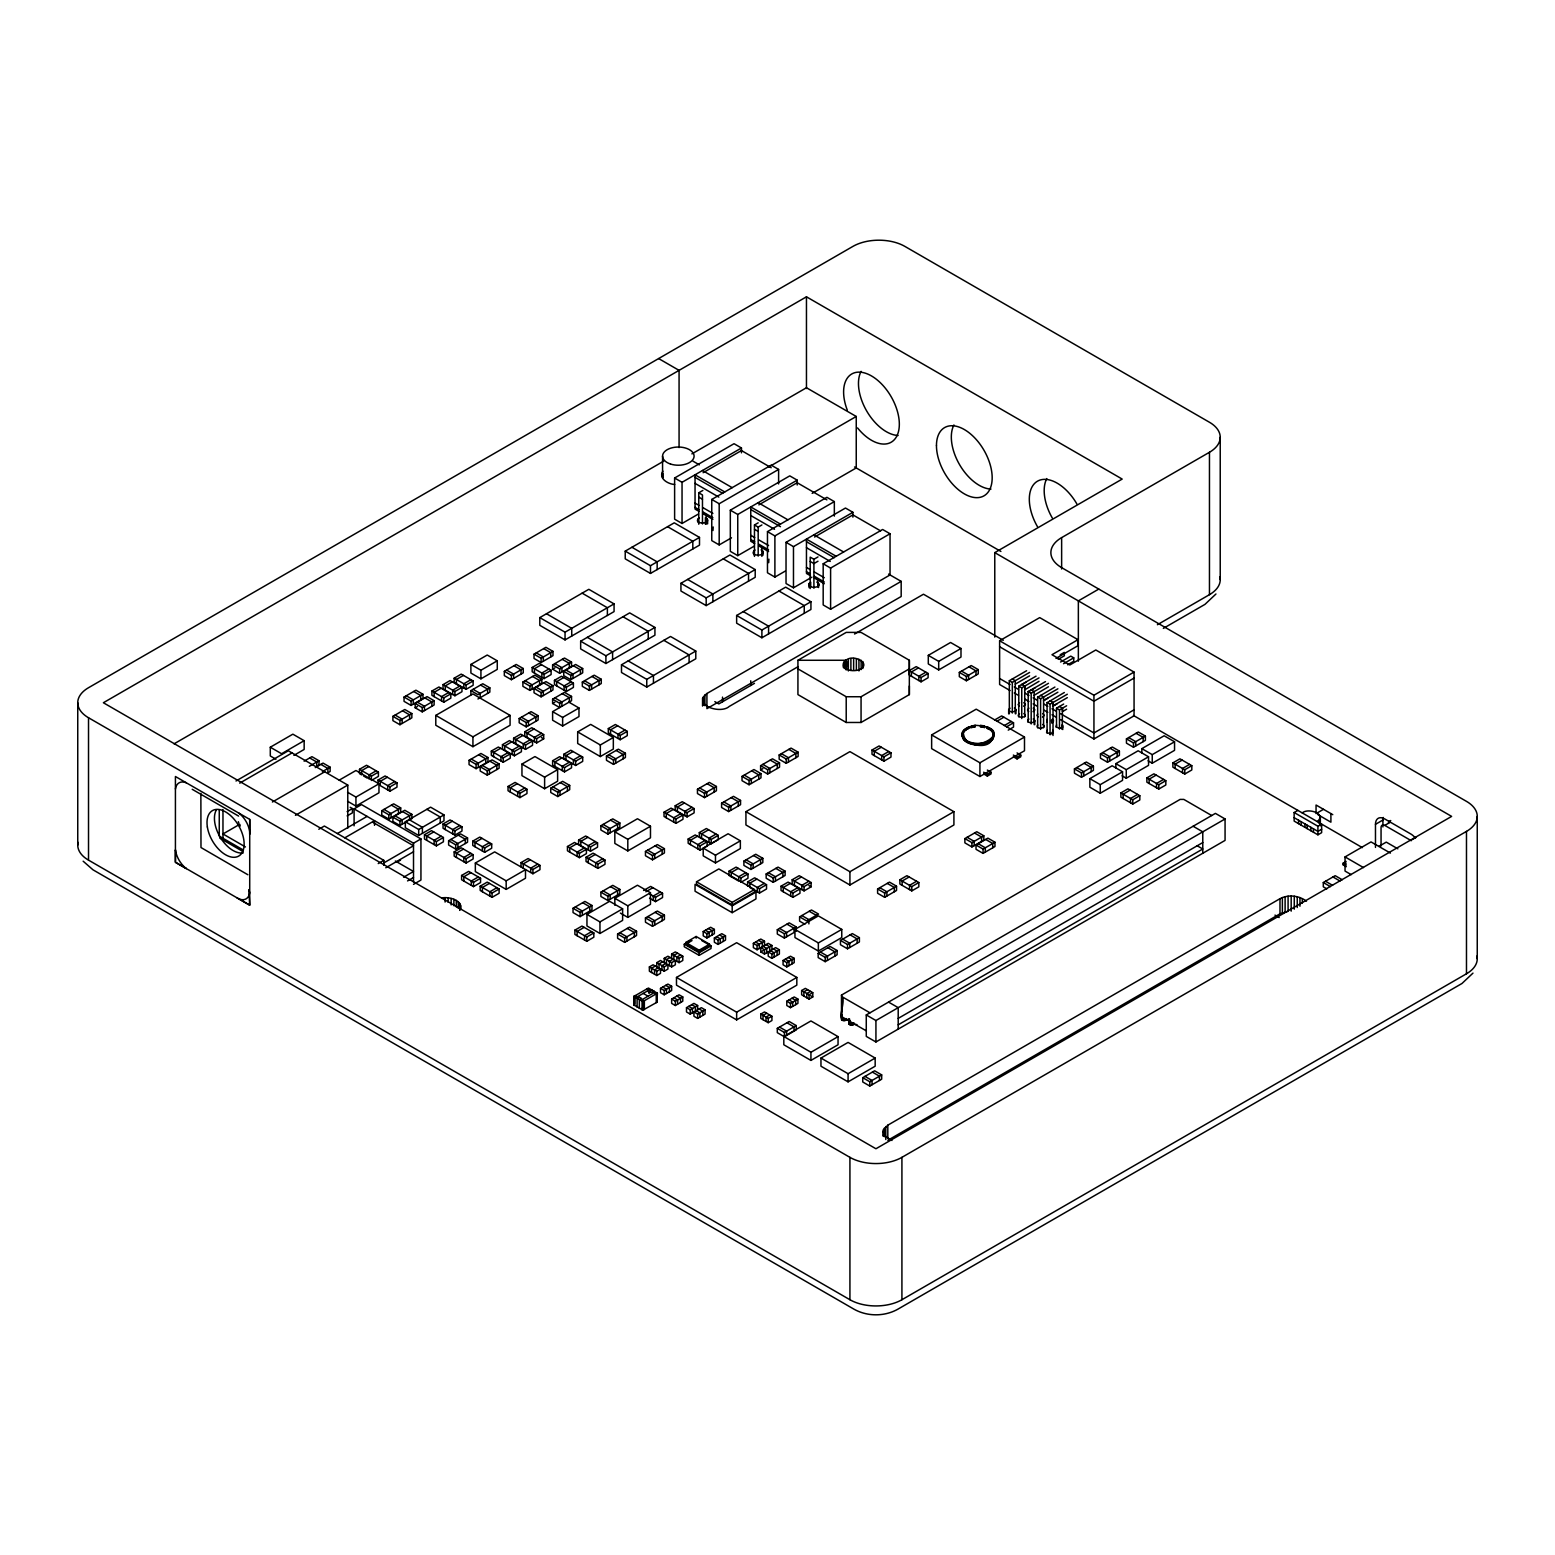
<?xml version="1.0" encoding="UTF-8"?>
<svg xmlns="http://www.w3.org/2000/svg" width="1555" height="1555" viewBox="0 0 1555 1555"><rect width="100%" height="100%" fill="white"/><g stroke="black" fill="none" stroke-linecap="round" stroke-linejoin="round"><path stroke-width="1.5" d="M249.733 831.886L249.714 834.219L249.714 831.886A18.349 10.593 60 0 0 238.945 813.168M846.153 660.234L846.173 669.622C849.419 658.717 843.549 657.357 843.413 666.143C846.659 671.08 853.753 671.352 858.943 669.875C872.88 663.946 853.248 653.489 846.153 660.234L846.095 669.641M909.345 694.599L909.345 660.272L861.062 632.399L846.212 632.399L797.929 660.272L797.929 694.599L846.212 722.472L861.062 722.472L909.345 694.599L909.345 686.008M909.345 660.272L909.345 668.864L861.062 696.737L846.212 696.737L797.929 668.864M1024.726 689.565L1024.726 686.144L1021.752 684.433M1050.053 700.761L1053.027 702.471L1053.027 705.912L1067.313 697.651M1059.48 706.475L1062.454 708.186L1062.454 711.607L1066.613 709.216M846.192 669.622L846.212 660.272L797.929 660.272M1010.05 708.186C1004.219 713.142 1020.741 712.734 1014.385 708.108M963.225 731.18C963.945 761.756 1023.229 728.168 975.257 725.31C935.838 734.796 995.919 760.998 992.751 732.677M706.922 693.511L706.922 708.652L901.181 596.498L901.181 581.376L706.922 693.511C692.267 705.173 720.548 714.445 729.276 706.417L798.182 666.609M883.123 1135.928L883.415 1129.824L887.808 1125.179L1279.979 898.693C1288.337 894.261 1298.969 895.544 1306.492 901.142M1302.254 812.915C1308.105 807.628 1326.92 813.673 1317.24 821.565M1211.695 815.539L1183.822 799.406L1180.109 799.406L841.488 995.083L842.052 996.736L869.984 1012.81M841.508 1017.359L842.091 1019.05L846.678 1018.681L846.678 1019.963C834.666 1023.929 846.445 1001.614 842.091 996.716L841.508 1019.847M850.177 1020.702C846.192 1022.86 852.373 1025.114 854.103 1022.957L854.103 1024.259C852.373 1026.397 846.192 1024.162 850.177 1021.985M662.897 471.146C658.095 478.512 668.339 484.208 674.656 484.48M810.68 586.507L810.68 582.192C802.341 589.287 825.938 588.684 816.861 582.075M459.716 910.375C464.498 900.598 449.201 896.457 441.989 897.915M1215.952 593.991L1204.969 604.37L1163.334 628.395M1472.974 973.119L1461.992 983.479L897.721 1309.271C884.465 1316.657 867.398 1316.657 854.142 1309.271L93.008 869.828L83.154 861.198M633.915 996.405L648.435 988.028L657.376 993.198L657.026 1002.236L642.856 1010.147L633.915 1004.977L633.915 996.405L642.856 1001.576L657.376 993.198M633.915 1004.977L635.062 1004.122L635.062 995.55L637.297 996.833L649.174 989.971L646.938 988.688M699.245 517.854C690.906 524.949 714.523 524.346 705.426 517.737L705.426 524.229M713.181 526.97L712.987 530.527M754.972 550.023C746.614 557.118 770.23 556.515 761.134 549.906M768.889 559.139L768.695 562.696M1037.71 713.998L1036.952 715.494L1038.176 716.894M1037.71 724.902C1034.075 730.209 1048.77 728.401 1042.686 724.436M1047.137 719.44L1047.001 721.948M1047.137 730.345L1046.593 732.366L1050.169 733.766L1053.221 732.716L1052.813 730.247L1052.113 734.213M1056.584 724.902L1056.02 726.924L1059.596 728.323L1062.648 727.274L1062.24 724.786L1061.54 728.77M842.052 1014.735L842.052 1016.892L865.999 1030.673M994.772 552.628L1122.185 479.076L806.462 296.811L103.369 702.743L875.932 1148.756L1451.631 816.394L994.772 552.628L994.772 637.103M174.082 743.834L663.616 461.194M691.897 453.885L806.462 387.739L856.241 416.468L856.241 467.938L812.157 493.382M698.448 514.005L682.042 523.471L674.617 519.176L674.617 478.007L734.038 443.7L741.463 447.995L741.463 452.835M674.617 478.007L682.042 482.303L741.463 447.995M703.113 472.701L741.463 450.561L771.183 467.725M698.759 524.229L698.759 492.799L702.841 490.447M275.935 759.229L270.298 755.963L270.298 747.216L292.865 734.174L304.158 740.685L304.158 749.452L293.895 755.361M731.491 537.816L719.188 544.911L711.762 540.615L711.762 499.447L771.183 465.139L778.608 469.435L778.608 483.955M768.753 466.986L856.241 416.468M625.227 551.131L674.248 522.83L699.497 537.408L699.497 545.125L650.476 573.426L625.227 558.848L625.227 551.131L650.476 565.709L699.497 537.408M304.158 740.685L281.591 753.728L270.298 747.216M236.01 780.979L288.336 750.773L347.776 785.081L347.776 828.154M711.762 499.447L719.188 503.742L778.608 469.435M239.723 783.137L292.048 752.912M539.799 617.607L588.82 589.306L614.07 603.884L614.07 611.601L565.048 639.902L539.799 625.324L539.799 617.607L565.048 632.185L614.07 603.884M404.047 697.048L415.924 690.187L422.979 694.269L422.979 698.564L411.103 705.426L404.047 701.344L404.047 697.048L411.103 701.13L422.979 694.269M754.156 546.174L737.75 555.64L730.325 551.345L730.325 510.176L789.765 475.869L797.19 480.145L797.19 485.005M470.893 664.452L487.24 655.024L497.27 660.817L497.27 669.389L480.923 678.835L470.893 673.043L470.893 664.452L480.923 670.244L497.27 660.817M304.119 761.173L311.933 756.663L318.989 760.745L318.989 765.041L316.754 766.323L316.754 762.028L309.698 757.946M431.901 691.042L438.957 686.98L450.833 693.841L450.833 698.137L443.778 702.199L431.901 695.338L431.901 691.042L443.778 697.903L450.833 693.841M443.039 684.628L450.095 680.546L461.971 687.407L461.971 691.703L454.915 695.765L443.039 688.904L443.039 684.628L454.915 691.489L461.971 687.407M454.177 678.194L461.232 674.112L473.128 680.973L473.128 685.269L466.072 689.332L454.177 682.47L454.177 678.194L466.072 685.055L473.128 680.973M730.325 510.176L737.75 514.472L797.19 480.145M392.89 716.35L404.786 709.488L411.842 713.57L411.842 717.846L399.946 724.727L392.89 720.645L392.89 716.35L399.946 720.432L411.842 713.57M415.185 703.482L427.061 696.621L434.117 700.702L434.117 704.998L422.241 711.86L415.185 707.778L415.185 703.482L422.241 707.564L434.117 700.702M441.173 688.262L434.117 692.344L434.117 696.621M452.33 681.829L445.274 685.911L445.274 690.187M463.468 675.395L456.412 679.477L456.412 683.753M758.84 504.87L797.19 482.73L826.891 499.874M309.328 766.323L318.989 760.745M415.185 707.778L417.401 706.495M315.276 767.606L323.071 763.097L330.127 767.179L330.127 771.474L327.891 772.757L327.891 768.462L320.835 764.38M448.618 692.558L441.562 696.621L441.562 700.916M459.755 686.124L452.699 690.187L452.699 694.482M470.893 679.691L463.837 683.753L463.837 688.049M322.332 771.688L330.127 767.179M272.397 802.011L324.742 771.785M754.467 556.398L754.467 524.968L758.179 522.83M239.723 824.306L222.968 833.966L245.437 846.95M470.893 694.91L470.893 690.614L482.789 683.753L489.844 687.835L489.844 692.13L477.949 698.992M504.325 671.332L516.202 664.452L523.258 668.533L523.258 672.829L511.381 679.691L504.325 675.609L504.325 671.332L511.381 675.395L523.258 668.533M534.026 654.169L545.922 647.308L552.977 651.389L552.977 655.666L541.101 662.527L534.026 658.465L534.026 654.169L541.101 658.251L552.977 651.389M754.467 524.968L758.179 527.106L761.892 524.968M435.789 715.397L472.934 693.938L510.079 715.397L510.079 725.252L472.934 746.692L435.789 725.252L435.789 715.397L472.934 736.837L510.079 715.397M489.844 687.835L477.949 694.696L470.893 690.614M532.179 667.464L539.235 663.382L551.111 670.244L551.111 674.54L544.056 678.621L532.179 671.76L532.179 667.464L544.056 674.326L551.111 670.244M785.139 571.171L774.895 577.08L767.47 572.784L767.47 531.616L826.891 497.308L834.335 501.604L834.335 516.124M339.184 780.163L355.94 770.502L378.973 783.798L378.973 792.797L355.94 806.093L347.562 801.253M580.656 641.204L629.678 612.884L654.927 627.462L654.927 635.198L605.906 663.499L580.656 648.921L580.656 641.204L605.906 655.782L654.927 627.462M680.935 583.3L729.956 554.999L755.205 569.577L755.205 577.294L706.184 605.595L680.935 591.017L680.935 583.3L706.184 597.878L755.205 569.577M359.477 769.317L366.533 765.254L378.409 772.116L378.409 776.392L371.353 780.474L371.353 776.178L359.477 769.317L359.477 773.613L361.693 774.895L361.693 770.6L368.749 766.537M541.47 664.685L534.415 668.747L534.415 673.043M767.47 531.616L774.895 535.911L834.335 501.604M522.888 682.042L534.784 675.181L541.84 679.263L541.84 683.539L529.944 690.401L522.888 686.338L522.888 682.042L529.944 686.124L541.84 679.263M552.608 664.899L564.484 658.037L571.54 662.1L571.54 666.395L559.664 673.257L552.608 669.175L552.608 664.899L559.664 668.961L571.54 662.1M295.431 815.306L347.776 785.081M548.896 668.961L541.84 673.043L541.84 677.319M376.174 770.814L369.118 774.895L369.118 779.191M552.608 669.175L554.843 667.892M371.353 776.178L378.409 772.116M811.904 577.158L793.478 587.809L786.033 583.514L786.033 542.345L845.473 508.038L852.898 512.314L852.898 517.154M534.026 688.476L545.922 681.615L552.977 685.697L552.977 689.973L541.101 696.834L534.026 692.772L534.026 688.476L541.101 692.558L552.977 685.697M563.746 671.332L575.642 664.452L582.697 668.533L582.697 672.829L570.802 679.691L563.746 675.609L563.746 671.332L570.802 675.395L582.697 668.533M378.04 784.323L378.04 780.046L385.096 775.964L396.992 782.826L396.992 787.122L389.916 791.184L380.275 785.625L380.275 781.329L387.331 777.247M554.455 680.332L561.53 676.25L573.406 683.111L573.406 687.407L566.35 691.489L554.455 684.628L554.455 680.332L566.35 687.193L573.406 683.111M347.562 792.253L355.94 797.093L378.973 783.798M563.746 677.533L556.69 681.615L556.69 685.911M786.033 542.345L793.478 546.621L852.898 512.314M814.548 537.039L852.898 514.899L880.635 530.896M394.756 781.543L387.7 785.625L387.7 789.901M571.171 681.829L564.115 685.911L564.115 690.187M347.115 811.613L352.421 808.561L352.421 812.857L347.115 815.909M378.04 780.046L389.916 786.908L396.992 782.826M318.794 829.262L324.373 826.035L383.793 860.343L383.793 865.183M354.093 825.841L354.093 808.892L361.518 804.596L420.939 838.903L420.939 880.072L413.513 884.367M519.176 718.507L531.071 711.646L538.127 715.708L538.127 720.004L526.231 726.865L519.176 722.783L519.176 718.507L526.231 722.57L538.127 715.708M571.54 696.407L559.664 703.268L559.664 707.564L552.608 703.482L552.608 699.206L564.484 692.344L571.54 696.407L571.54 700.702L552.608 711.646L552.608 720.218L562.638 726.01L578.985 716.563L578.985 707.992L568.955 702.199M582.328 682.042L594.204 675.181L601.26 679.263L601.26 683.539L589.384 690.401L582.328 686.338L582.328 682.042L589.384 686.124L601.26 679.263M552.608 703.482L554.843 702.199M621.495 664.782L670.535 636.481L695.785 651.059L695.785 658.776L646.763 687.077L621.495 672.499L621.495 664.782L646.763 679.36L695.785 651.059M337.377 833.538L367.077 816.394M810.194 588.567L810.194 557.137L813.906 559.275L817.988 556.923M381.753 810.699L393.648 803.838L400.704 807.92L400.704 812.215L388.808 819.077L381.753 814.995L381.753 810.699L388.808 814.781L400.704 807.92M469.046 760.317L480.923 753.456L487.978 757.518L487.978 761.814L476.102 768.675L469.046 764.594L469.046 760.317L476.102 764.38L487.978 757.518M817.988 561.219L813.906 563.571L810.194 561.433M491.322 751.084L498.377 747.022L510.273 753.883L510.273 758.179L503.217 762.242L491.322 755.38L491.322 751.084L503.217 757.946L510.273 753.883M502.459 744.651L509.515 740.588L521.411 747.45L521.411 751.745L514.355 755.808L502.459 748.946L502.459 744.651L514.355 751.532L521.411 747.45M513.617 738.236L520.672 734.154L532.549 741.016L532.549 745.312L525.493 749.374L513.617 742.513L513.617 738.236L525.493 745.098L532.549 741.016M524.754 731.802L531.81 727.721L543.686 734.582L543.686 738.878L536.63 742.94L524.754 736.079L524.754 731.802L536.63 738.664L543.686 734.582M344.802 837.834L374.502 820.671L374.502 825.336M500.613 748.305L493.557 752.387L493.557 756.663M511.75 741.871L504.695 745.953L504.695 750.229M522.888 735.437L515.832 739.519L515.832 743.795M534.026 729.003L526.97 733.085L526.97 737.362M823.178 563.785L882.618 529.477L890.043 533.754L890.043 574.942L830.603 609.249L823.178 604.953L823.178 563.785L830.603 568.08L890.043 533.754M736.642 615.469L785.664 587.149L810.933 601.746L810.933 609.463L761.892 637.764L736.642 623.186L736.642 615.469L761.892 630.047L810.933 601.746M552.608 711.646L562.638 717.419L578.985 707.992M407.76 821.001L399.946 825.511L392.89 821.429L392.89 817.133L404.786 810.272L411.842 814.354L411.842 818.649L409.606 819.932L409.606 815.636L402.551 811.574M480.184 766.751L492.06 759.89L499.116 763.952L499.116 768.248L487.24 775.109L480.184 771.027L480.184 766.751L487.24 770.814L499.116 763.952M508.038 752.601L500.982 756.663L500.982 760.959M519.176 746.167L512.12 750.229L512.12 754.525M530.313 739.733L523.258 743.795L523.258 748.091M541.47 733.299L534.415 737.362L534.415 741.657M392.89 817.133L399.946 821.215L411.842 814.354M405.33 821.759L430.599 807.162L443.972 814.898L443.972 820.885L418.703 835.482L405.33 827.746L405.33 821.759L418.703 829.476L443.972 814.898M521.955 764.069L534.959 756.566L557.623 769.647L557.623 781.213L544.619 788.735L521.955 775.653L521.955 764.069L544.619 777.15L557.623 769.647M577.683 731.9L590.686 724.397L613.331 737.478L613.331 749.063L600.327 756.566L577.683 743.484L577.683 731.9L600.327 744.981L613.331 737.478M424.476 834.724L431.532 830.642L443.408 837.504L443.408 841.799L436.352 845.881L424.476 839.02L424.476 834.724L436.352 841.585L443.408 837.504M443.039 823.995L450.095 819.932L461.971 826.794L461.971 831.07L454.915 835.152L443.039 828.29L443.039 823.995L454.915 830.856L461.971 826.794M508.038 786.48L515.094 782.398L526.97 789.26L526.97 793.555L519.914 797.618L508.038 790.756L508.038 786.48L519.914 793.342L526.97 789.26M552.608 760.745L559.664 756.663L571.54 763.524L571.54 767.82L564.484 771.902L552.608 765.041L552.608 760.745L564.484 767.606L571.54 763.524M563.746 754.311L570.802 750.229L582.697 757.091L582.697 761.386L575.642 765.468L563.746 758.607L563.746 754.311L575.642 761.173L582.697 757.091M608.316 728.576L615.372 724.494L627.268 731.375L627.268 735.651L620.212 739.733L608.316 732.872L608.316 728.576L620.212 735.437L627.268 731.375M378.234 863.569L383.793 860.343M354.093 808.892L413.513 843.199L420.939 838.903M433.748 831.944L426.692 836.007L426.692 840.303M452.33 821.215L445.274 825.297L445.274 829.573M517.329 783.681L510.273 787.763L510.273 792.059M561.899 757.946L554.843 762.028L554.843 766.323M573.037 751.532L565.981 755.594L565.981 759.89M617.607 725.796L610.551 729.859L610.551 734.154M383.793 862.928L413.513 845.764L373.142 822.459M385.776 867.787L413.513 851.771M441.173 836.221L434.117 840.303L434.117 844.579M459.755 825.511L452.699 829.573L452.699 833.869M524.754 787.977L517.698 792.059L517.698 796.335M569.324 762.242L562.269 766.323L562.269 770.6M580.462 755.808L573.406 759.89L573.406 764.166M625.032 730.073L617.976 734.154L617.976 738.45M396.797 862.286L400.51 860.129M448.618 840.73L460.494 833.869L467.55 837.931L467.55 842.227L455.673 849.088L448.618 845.026L448.618 840.73L455.673 844.793L467.55 837.931M550.742 788.191L562.638 781.329L569.694 785.411L569.694 789.687L557.798 796.549L550.742 792.486L550.742 788.191L557.798 792.273L569.694 785.411M606.469 756.022L618.346 749.16L625.402 753.242L625.402 757.518L613.525 764.38L606.469 760.317L606.469 756.022L613.525 760.103L625.402 753.242M403.6 877.214L413.513 871.5L395.339 861.004M454.177 851.887L461.232 847.805L473.128 854.667L473.128 858.963L466.072 863.025L454.177 856.164L454.177 851.887L466.072 858.749L473.128 854.667M472.759 841.158L479.815 837.076L491.691 843.937L491.691 848.233L484.635 852.315L472.759 845.453L472.759 841.158L484.635 848.019L491.691 843.937M407.566 880.927L413.513 877.506M463.468 849.088L456.412 853.17L456.412 857.446M482.031 838.378L474.975 842.441L474.975 846.736M754.467 683.345L718.818 703.929L714.814 701.616M470.893 853.384L463.837 857.446L463.837 861.742M489.456 842.654L482.4 846.736L482.4 851.013M854.55 634.032L923.476 594.224L1003.267 640.31M475.344 863.025L506.172 880.83L525.493 869.673L525.493 878.245L506.172 889.402L475.344 871.597L475.344 863.025L494.665 851.887L532.918 873.755L539.974 869.673L539.974 865.396L528.097 858.535L521.042 862.597L521.042 866.893M461.602 875.465L468.658 871.383L480.553 878.245L480.553 882.54L473.498 886.622L461.602 879.761L461.602 875.465L473.498 882.326L480.553 878.245M470.893 872.685L463.837 876.748L463.837 881.044M1061.637 568.994L1061.637 537.622L1209.46 452.272A36.776 21.226 0 0 0 1209.46 422.26L904.893 246.409A36.776 21.226 0 0 0 852.898 246.409L88.518 687.718A36.776 21.226 0 0 0 88.518 717.749L88.518 860.129L849.924 1299.727A36.776 21.226 0 0 0 901.919 1299.727L1466.482 973.78A36.776 21.226 0 0 0 1476.939 956.014M478.318 876.962L471.262 881.044L471.262 885.339M480.184 886.195L487.24 882.113L499.116 888.974L499.116 893.27L492.06 897.332L480.184 890.471L480.184 886.195L492.06 893.056L499.116 888.974M489.456 883.396L482.4 887.477L482.4 891.773M530.313 859.818L523.258 863.88L523.258 868.176M600.891 825.724L612.767 818.863L619.842 822.925L619.842 827.221L607.947 834.083L600.891 830.001L600.891 825.724L607.947 829.787L619.842 822.925M567.458 846.523L574.514 842.441L586.41 849.302L586.41 853.598L579.354 857.66L567.458 850.799L567.458 846.523L579.354 853.384L586.41 849.302M578.596 840.089L585.671 836.007L597.548 842.868L597.548 847.164L590.492 851.226L578.596 844.365L578.596 840.089L590.492 846.95L597.548 842.868M496.9 887.691L489.844 891.773L489.844 896.049M537.758 864.094L530.702 868.176L530.702 872.472M576.75 843.724L569.694 847.805L569.694 852.101M587.887 837.29L580.831 841.372L580.831 845.667M521.042 862.597L532.918 869.459L539.974 865.396M584.175 848.019L577.119 852.101L577.119 856.377M595.312 841.585L588.256 845.667L588.256 849.944M614.828 831.828L637.472 818.746L650.476 826.249L650.476 837.834L627.812 850.915L614.828 843.413L614.828 831.828L627.812 839.331L650.476 826.249M928.296 655.355L950.572 642.487L960.99 648.493L960.99 657.065L938.695 669.933L928.296 663.927L928.296 655.355L938.695 661.361L960.99 648.493M697.456 789.26L709.352 782.398L716.408 786.48L716.408 790.756L704.512 797.618L697.456 793.555L697.456 789.26L704.512 793.342L716.408 786.48M586.041 857.233L593.096 853.17L604.973 860.032L604.973 864.308L597.917 868.39L586.041 861.528L586.041 857.233L597.917 864.094L604.973 860.032M664.024 812.215L671.08 808.134L682.975 814.995L682.975 819.291L675.92 823.353L664.024 816.492L664.024 812.215L675.92 819.077L682.975 814.995M675.181 805.782L682.237 801.7L694.113 808.561L694.113 812.857L687.057 816.919L675.181 810.058L675.181 805.782L687.057 812.643L694.113 808.561M909.17 670.672L916.225 666.609L928.102 673.471L928.102 677.747L921.046 681.829L909.17 674.967L909.17 670.672L921.046 677.533L928.102 673.471M595.312 854.453L588.256 858.535L588.256 862.811M673.315 809.416L666.259 813.498L666.259 817.775M684.453 802.983L677.397 807.064L677.397 811.341M918.461 667.892L911.405 671.974L911.405 676.25M742.027 776.392L753.922 769.531L760.978 773.613L760.978 777.889L749.082 784.75L742.027 780.688L742.027 776.392L749.082 780.474L760.978 773.613M760.609 765.682L772.485 758.821L779.541 762.883L779.541 767.179L767.665 774.04L760.609 769.958L760.609 765.682L767.665 769.744L779.541 762.883M779.172 754.952L791.048 748.091L798.123 752.173L798.123 756.449L786.227 763.311L779.172 759.248L779.172 754.952L786.227 759.034L798.123 752.173M602.757 858.749L595.682 862.811L595.682 867.107M680.74 813.712L673.684 817.775L673.684 822.07M691.897 807.278L684.822 811.341L684.822 815.636M925.886 672.188L918.83 676.25L918.83 680.546M760.609 769.958L762.825 768.675M1010.089 690.556L999.612 684.511L999.612 640.757L1039.712 617.607L1077.984 639.688L1077.984 645.694L1055.981 658.406M721.598 803.196L733.494 796.335L740.549 800.417L740.549 804.693L728.654 811.574L721.598 807.492L721.598 803.196L728.654 807.278L740.549 800.417M1098.782 589.092L1078.354 600.871L1078.354 661.205M645.461 851.44L657.337 844.579L664.413 848.661L664.413 852.956L652.517 859.818L645.461 855.736L645.461 851.44L652.517 855.522L664.413 848.661M959.318 672.401L971.195 665.54L978.25 669.602L978.25 673.898L966.374 680.76L959.318 676.678L959.318 672.401L966.374 676.464L978.25 669.602M688.165 839.02L695.24 834.938L707.117 841.799L707.117 846.095L700.061 850.157L688.165 843.296L688.165 839.02L700.061 845.881L707.117 841.799M699.322 832.586L706.378 828.504L718.255 835.365L718.255 839.661L711.199 843.724L699.322 836.862L699.322 832.586L711.199 839.447L718.255 835.365M573.037 908.275L584.913 901.414L591.969 905.496L591.969 909.772L580.093 916.634L573.037 912.571L573.037 908.275L580.093 912.357L591.969 905.496M600.891 892.201L612.767 885.339L619.842 889.402L619.842 893.697L607.947 900.559L600.891 896.477L600.891 892.201L607.947 896.263L619.842 889.402M697.456 836.221L690.401 840.303L690.401 844.579M708.594 829.787L701.538 833.869L701.538 838.145M745.933 811.671L849.924 751.629L953.915 811.671L953.915 824.966L849.924 885.009L745.933 824.966L745.933 811.671L849.924 871.714L953.915 811.671M704.881 840.516L697.826 844.579L697.826 848.875M716.039 834.083L708.983 838.145L708.983 842.441M586.954 914.379L609.618 901.297L622.622 908.82L622.622 920.385L599.958 933.467L586.954 925.964L586.954 914.379L599.958 921.901L622.622 908.82M614.828 905.243L614.828 898.304L637.472 885.223L650.476 892.726L650.476 904.31L627.812 917.392L620.387 913.096M872.025 750.015L879.08 745.953L890.976 752.814L890.976 757.091L883.92 761.173L872.025 754.311L872.025 750.015L883.92 756.877L890.976 752.814M703.21 848.116L728.109 833.752L740.355 840.827L740.355 848.564L715.475 862.928L703.21 855.853L703.21 848.116L715.475 855.211L740.355 840.827M881.316 747.236L874.26 751.298L874.26 755.594M574.884 930.143L581.939 926.08L593.835 932.942L593.835 937.218L586.779 941.3L574.884 934.438L574.884 930.143L586.779 937.004L593.835 932.942M643.595 890.471L650.67 886.408L662.547 893.27L662.547 897.546L655.491 901.628L649.543 898.187M1077.984 639.688L1051.977 654.713L1069.801 664.996L1095.809 649.99L1134.062 672.071L1134.062 715.825L1093.942 738.975L1060.413 719.615M1009.331 713.726L1009.331 680.701L1026.611 670.73M584.175 927.363L577.119 931.426L577.119 935.721M645.83 891.773L652.886 887.691M888.741 751.532L881.685 755.594L881.685 759.89M1009.331 680.701L1012.305 682.412L1029.585 672.44M1060.218 654.752L1064.32 652.381L1064.32 655.821L1058.178 659.359M614.828 898.304L627.812 905.807L650.476 892.726M1015.279 684.122L1029.585 675.861M931.639 734.912L976.21 709.177L1024.492 737.051L1024.492 750.773L979.922 776.509L931.639 748.635L931.639 734.912L979.922 762.786L1024.492 737.051M591.6 931.639L584.544 935.721L584.544 940.017M660.311 891.987L653.255 896.049L653.255 900.345M1018.778 716.797L1018.778 686.144L1036.038 676.172M1060.568 662.022L1070.773 656.113L1073.747 657.843L1073.747 661.264L1067.624 664.801M1021.752 684.686L1025.911 682.276M649.543 893.911L655.491 897.332L662.547 893.27M1018.778 686.144L1021.752 687.854L1039.012 677.883M1063.523 663.732L1073.747 657.843M1024.726 689.837L1039.012 681.323M696.523 881.802L718.818 868.934L754.467 889.518L754.467 892.084L732.191 904.952L696.523 884.367L696.523 881.802L732.191 902.386L754.467 889.518M1028.205 722.259L1028.205 691.586L1045.485 681.615M1028.205 691.839L1035.338 687.718M1028.205 691.586L1031.179 693.297L1048.459 683.325M617.607 934.011L629.483 927.149L636.539 931.212L636.539 935.507L624.663 942.369L617.607 938.287L617.607 934.011L624.663 938.073L636.539 931.212M645.461 917.917L657.337 911.055L664.413 915.137L664.413 919.433L652.517 926.294L645.461 922.212L645.461 917.917L652.517 921.998L664.413 915.137M743.893 861.101L755.769 854.239L762.825 858.321L762.825 862.597L750.948 869.459L743.893 865.396L743.893 861.101L750.948 865.183L762.825 858.321M1019.497 702.724L1018.078 704.609L1019.322 706.009M729.023 871.169L736.079 867.107L747.974 873.968L747.974 878.245L740.919 882.326L740.919 878.031L729.023 871.169L729.023 875.465L738.683 881.044L738.683 876.748L745.739 872.685M1034.153 695.279L1048.459 686.766M1157.406 624.721L1209.46 594.671A36.776 21.226 0 0 0 1219.917 576.886M994.597 720.004L1001.653 715.922L1013.53 722.783L1013.53 727.079L1008.243 730.131M738.314 868.39L731.258 872.472L731.258 876.748M1037.652 697.281L1054.912 687.057M996.813 721.287L1003.889 717.205M1037.652 727.701L1037.652 697.029L1040.606 698.759L1057.886 688.787M1019.497 713.628C1013.646 718.585 1030.168 718.177 1023.812 713.551M1028.924 708.186L1027.525 710.052L1028.749 711.451M1043.58 700.469L1057.886 692.208M1043.58 700.722L1047.759 698.312M1004.258 725.582L1011.314 721.501M740.919 878.031L747.974 873.968M1047.079 702.743L1064.339 692.5M1006.474 726.865L1013.53 722.783M1047.079 733.144L1047.079 702.471L1050.053 704.201L1067.313 694.23M1028.924 719.071C1023.073 724.027 1039.615 723.619 1033.239 718.993M747.605 886.195L747.605 881.899L754.661 877.817L766.537 884.678L766.537 888.974L759.481 893.056L749.821 887.477L749.821 883.182L756.877 879.119M1053.027 706.164L1057.186 703.754M766.168 873.968L778.064 867.107L785.12 871.169L785.12 875.465L773.224 882.326L766.168 878.245L766.168 873.968L773.224 878.031L785.12 871.169M1056.506 727.39L1056.506 708.186L1063.659 704.065M1056.506 708.186L1059.48 709.896L1066.613 705.776M764.321 883.396L757.266 887.477L757.266 891.773M999.612 640.757L1093.942 695.24L1134.062 672.071M747.605 881.899L759.481 888.76L766.537 884.678M732.191 905.807L755.963 892.084L755.963 898.946L732.191 912.668L695.046 891.229L695.046 884.367L732.191 905.807L732.191 912.668M1134.062 678.077L1093.942 701.227L999.612 646.763M781.038 886.195L788.093 882.113L799.97 888.974L799.97 893.27L792.914 897.332L781.038 890.471L781.038 886.195L792.914 893.056L799.97 888.974M792.175 879.761L799.231 875.679L811.107 882.54L811.107 886.836L804.052 890.898L792.175 884.037L792.175 879.761L804.052 886.622L811.107 882.54M703.21 931.542L710.654 927.247L714.367 929.404L714.367 933.68L706.922 937.976L703.21 935.838L703.21 931.542L706.922 933.68L714.367 929.404M685.755 942.486L696.154 936.479L709.527 944.196L709.527 945.907L699.128 951.913L685.755 944.196L685.755 942.486L699.128 950.202L709.527 944.196M701.733 940.542L711.024 945.907L711.024 948.492L699.128 955.353L684.278 946.762L684.278 944.196L690.226 940.756M790.309 883.396L783.254 887.477L783.254 891.773M801.447 876.962L794.391 881.044L794.391 885.339M685.755 944.196L691.994 940.6M649.368 966.918L656.793 971.214L660.506 969.076L660.506 973.352L656.793 975.51L649.368 971.214L649.368 966.918L653.081 964.78L664.218 971.214L667.931 969.076L667.931 964.78L664.218 966.918L656.793 962.642L656.793 966.918M656.793 962.642L660.506 960.485L671.643 966.918L675.356 964.78L675.356 960.485L671.643 962.642L664.218 958.347L664.218 962.642M664.218 958.347L667.931 956.208L679.069 962.642L682.781 960.485L682.781 956.208L675.356 951.913L671.643 954.051L671.643 958.347M655.296 966.063L651.584 968.201L651.584 972.497M662.741 961.768L659.009 963.925L659.009 968.201M670.166 957.491L666.454 959.629L666.454 963.925M677.591 953.196L673.879 955.353L673.879 959.629M983.635 772.213L987.347 774.351L991.06 772.213L991.06 773.924L987.347 776.081L983.635 773.924M1013.355 755.069L1017.067 757.207L1020.78 755.069L1020.78 756.78L1017.067 758.918L1013.355 756.78M658.27 967.774L654.558 969.931L654.558 974.207M665.696 963.497L661.983 965.636L661.983 969.931M673.14 959.202L669.408 961.34L669.408 965.636M680.565 954.906L676.853 957.064L676.853 961.34M797.734 887.691L790.679 891.773L790.679 896.049M808.892 881.257L801.836 885.339L801.836 889.615M671.643 954.051L679.069 958.347L682.781 956.208M714.367 937.976L721.792 933.68L725.505 935.838L725.505 940.114L718.08 944.41L714.367 942.272L714.367 937.976L718.08 940.114L725.505 935.838M684.278 944.196L699.128 952.768L711.024 945.907M1134.062 709.819L1093.942 732.969L1060.413 713.609M651.953 989.874L649.737 991.157L651.953 992.44L654.189 991.157M649.174 992.129L648.804 993.198L649.912 992.557L647.327 991.04M676.483 977.434L736.642 942.699L796.821 977.434L796.821 985.151L736.642 1019.886L676.483 985.151L676.483 977.434L736.642 1012.169L796.821 977.434M660.506 988.358L667.931 984.082L671.643 986.22L671.643 990.516L664.218 994.792L660.506 992.654L660.506 988.358L664.218 990.516L671.643 986.22M771.921 949.775L771.921 945.479L768.209 943.341L757.071 949.775L753.359 947.617L753.359 943.341L760.784 939.045L764.496 941.183L764.496 945.479M786.966 924.137L794.022 928.218L794.022 932.514L784.381 938.073L777.306 934.011L777.306 929.715L789.201 922.854L796.257 926.936L796.257 931.212M799.6 916.847L811.477 909.986L818.533 914.068L806.656 920.929L799.6 916.847L799.6 921.143L804.887 924.195M753.359 943.341L757.071 945.479L764.496 941.183M671.643 999.088L679.069 994.792L682.781 996.949L682.781 1001.226L675.356 1005.521L671.643 1003.383L671.643 999.088L675.356 1001.226L682.781 996.949M777.306 929.715L784.381 933.797L796.257 926.936M794.955 929.404L818.358 915.895L841.76 929.404L841.76 937.548L818.358 951.057L794.955 937.548L794.955 929.404L818.358 942.913L841.76 929.404M1074.447 768.889L1086.342 762.028L1093.398 766.11L1093.398 770.386L1081.503 777.247L1074.447 773.185L1074.447 768.889L1081.503 772.971L1093.398 766.11M1100.454 753.883L1112.33 747.022L1119.386 751.084L1119.386 755.38L1107.51 762.242L1100.454 758.179L1100.454 753.883L1107.51 757.946L1119.386 751.084M1126.442 738.878L1138.338 732.016L1145.394 736.079L1145.394 740.374L1133.498 747.236L1126.442 743.154L1126.442 738.878L1133.498 742.94L1145.394 736.079M771.921 945.479L764.496 949.775L760.784 947.617L760.784 951.913L763.019 950.63M760.784 951.913L764.496 954.051L775.634 947.617L779.366 949.775L779.366 954.051L771.921 958.347L768.209 956.208L768.209 951.913L771.921 954.051L779.366 949.775M877.603 888.974L889.479 882.113L896.535 886.195L896.535 890.471L884.659 897.332L877.603 893.27L877.603 888.974L884.659 893.056L896.535 886.195M964.878 838.592L976.773 831.731L983.829 835.793L983.829 840.089L971.933 846.95L964.878 842.868L964.878 838.592L971.933 842.654L983.829 835.793M899.879 879.761L906.934 875.679L918.83 882.54L918.83 886.836L911.774 890.898L899.879 884.037L899.879 879.761L911.774 886.622L918.83 882.54M909.17 876.962L902.114 881.044L902.114 885.339M705.076 1009.817L697.651 1014.093L693.938 1011.955L693.938 1016.251L697.651 1018.389L705.076 1014.093L705.076 1009.817L701.363 1007.659L690.226 1014.093L686.494 1011.955L686.494 1007.659L693.938 1003.383L697.651 1005.521L697.651 1009.817M1089.861 778.647L1112.155 765.779L1122.554 771.785L1122.554 780.357L1100.26 793.225L1089.861 787.219L1089.861 778.647L1100.26 784.653L1122.554 771.785M1115.868 767.917L1115.868 763.641L1138.143 750.773L1148.542 756.78L1148.542 765.352L1126.267 778.219L1122.107 775.809M1141.856 752.912L1141.856 748.635L1164.151 735.768L1174.55 741.774L1174.55 750.346L1152.255 763.213L1148.095 760.803M686.494 1007.659L690.226 1009.817L697.651 1005.521M976.015 845.026L987.911 838.145L994.967 842.227L994.967 846.523L983.071 853.384L976.015 849.302L976.015 845.026L983.071 849.088L994.967 842.227M916.595 881.257L909.539 885.339L909.539 889.615M783.079 960.485L790.504 956.208L794.216 958.347L794.216 962.642L786.791 966.918L783.079 964.78L783.079 960.485L786.791 962.642L794.216 958.347M1115.868 763.641L1126.267 769.647L1148.542 756.78M1141.856 748.635L1152.255 754.622L1174.55 741.774M818.163 953.312L830.059 946.451L837.115 950.513L837.115 954.809L825.219 961.67L818.163 957.588L818.163 953.312L825.219 957.375L837.115 950.513M840.458 940.445L852.334 933.583L859.39 937.646L859.39 941.941L847.514 948.803L840.458 944.721L840.458 940.445L847.514 944.507L859.39 937.646M1120.883 792.914L1127.939 788.832L1139.815 795.694L1139.815 799.989L1132.759 804.052L1120.883 797.19L1120.883 792.914L1132.759 799.775L1139.815 795.694M1146.871 777.889L1153.927 773.826L1165.822 780.688L1165.822 784.983L1158.767 789.046L1146.871 782.184L1146.871 777.889L1158.767 784.75L1165.822 780.688M1172.878 762.883L1179.934 758.821L1191.81 765.682L1191.81 769.958L1184.755 774.04L1172.878 767.179L1172.878 762.883L1184.755 769.744L1191.81 765.682M1130.155 790.115L1123.099 794.197L1123.099 798.493M1156.162 775.109L1149.106 779.191L1149.106 783.467M1182.169 760.103L1175.094 764.166L1175.094 768.462M1137.599 794.411L1130.524 798.493L1130.524 802.769M1163.587 779.405L1156.531 783.467L1156.531 787.763M1189.594 764.38L1182.539 768.462L1182.539 772.757M760.784 1014.093L764.496 1011.955L771.921 1016.251L771.921 1020.527L768.209 1022.685L760.784 1018.389L760.784 1014.093L768.209 1018.389L771.921 1016.251M801.641 990.516L805.354 988.358L812.779 992.654L812.779 996.949L809.067 999.088L801.641 994.792L801.641 990.516L809.067 994.792L812.779 992.654M786.791 1001.226L794.216 996.949L797.929 999.088L797.929 1003.383L790.504 1007.659L786.791 1005.521L786.791 1001.226L790.504 1003.383L797.929 999.088M766.732 1013.238L763.019 1015.396L763.019 1019.672M807.589 989.66L803.877 991.798L803.877 996.094M769.706 1014.948L765.993 1017.106L765.993 1021.382M810.563 991.371L806.851 993.509L806.851 997.805M810.933 1060.413L783.817 1044.766L783.817 1036.621L810.933 1020.955L838.048 1036.621L838.048 1044.766L810.933 1060.413L810.933 1052.269L777.306 1032.656L777.306 1028.36L789.201 1021.499L796.257 1025.581L796.257 1029.857L784.381 1036.719L784.381 1032.442L796.257 1025.581M866.271 1014.948L1215.407 813.382L1225.068 818.96L1225.068 840.4L875.932 1041.967L866.271 1036.408L866.271 1014.948L875.932 1020.527L1225.068 818.96M856.98 1024.609L854.103 1024.259M810.933 1052.269L838.048 1036.621M820.962 1058.061L848.078 1042.414L875.173 1058.061L875.173 1066.205L848.078 1081.852L820.962 1066.205L820.962 1058.061L848.078 1073.708L875.173 1058.061M898.207 1018.389L1202.773 842.557M898.207 1024.823L1202.773 848.991L1196.981 845.648M1294.149 812.526L1317.921 826.249L1321.633 824.111L1321.633 832.683L1317.921 834.821L1294.149 821.098L1294.149 812.526L1297.861 810.388M1323.48 809.319L1316.055 813.595L1316.055 805.024L1332.771 814.665M862.733 1077.673L874.629 1070.812L881.685 1074.894L881.685 1079.189L869.789 1086.051L862.733 1081.969L862.733 1077.673L869.789 1081.755L881.685 1074.894M1321.633 829.262L1317.921 831.4L1294.149 817.677M1375.475 847.417L1375.475 824.325L1382.92 820.029A13.14 7.581 60 0 1 1383.231 817.444M1381.054 846.017L1381.054 827.532A5.248 3.032 60 0 1 1384.766 825.394L1390.345 822.187M1351.198 874.629L1345.036 871.072L1345.036 856.922L1371.024 841.916L1390.423 853.092M1346.319 866.679L1343.17 864.852L1343.17 863.142L1346.144 861.412M1343.17 864.852L1346.144 863.142M1378.819 846.406L1386.263 842.13L1397.848 848.816M1326.823 888.877L1323.305 886.836L1323.305 882.54L1335.181 875.679L1342.237 879.761M887.808 1140.301L1279.979 913.835L1288.084 911.327L1288.084 896.205M1384.766 825.394L1410.774 840.4L1416.333 837.193M88.518 717.749L849.924 1157.348A36.776 21.226 0 0 0 901.919 1157.348L1466.482 831.4A36.776 21.226 0 0 0 1466.482 801.369L1061.637 567.633A36.776 21.226 0 0 1 1061.637 537.622M1023.618 706.242L1025.425 704.473L1023.812 702.646M1033.045 711.685L1034.852 709.916L1033.239 708.108M1042.491 717.127L1044.28 715.378L1042.686 713.551M1051.919 722.57C1056.448 720.781 1049.664 716.019 1052.113 723.308M969.64 728.284L968.901 726.865M846.678 1019.963L849.594 1020.294L849.594 1019.011M883.123 1131.612L885.786 1136.686L891.948 1140.476M854.55 466.967L1000.915 551.461M658.64 358.564L679.069 370.362L679.069 447.587M1317.921 814.665L1330.905 822.187L1330.905 813.595M693.044 461.194L699.361 464.848M888.566 574.087L901.181 581.376M1133.459 715.475L1362.374 847.63M702.471 470.504L732.191 487.667M758.179 502.673L787.899 519.817M813.906 534.842L843.607 551.986M724.766 491.944L695.046 474.8L695.046 509.107L699.011 511.381M780.474 524.113L750.754 506.949L750.754 541.276L754.719 543.55M836.182 556.282L806.462 539.119L806.462 573.426L810.427 575.719M695.046 477.366L722.783 493.382M750.754 509.535L780.474 526.678M806.462 541.704L834.199 557.701M1136.102 733.299L1143.158 737.362L1143.158 741.657M1345.036 856.922L1363.502 867.593M695.046 483.372L718.818 497.095M750.754 515.541L774.526 529.264M806.462 547.69L830.234 561.433M1128.677 737.575L1135.733 741.657L1135.733 745.953M1343.17 863.142L1346.319 864.969M698.759 492.799L702.471 494.957L702.471 523.957M698.759 497.095L702.471 499.233M754.467 529.264L758.179 531.402M1012.305 678.971L1015.279 680.701L1015.279 713.726M1031.179 689.876L1034.153 691.586L1034.153 724.611M1040.606 695.318L1043.58 697.029L1043.58 727.701M999.612 678.505L1010.089 684.55M1014.288 686.98L1018.467 689.409M1024.764 693.025L1028.963 695.454M1033.142 697.865L1037.341 700.294M1043.638 703.929L1047.817 706.339M1052.016 708.769L1056.214 711.179M695.046 503.101L699.011 505.394M702.977 507.669L712.87 513.383M750.754 535.27L754.719 537.544M758.685 539.838L768.578 545.552M806.462 567.42L810.427 569.713M814.392 572.007L824.306 577.721M695.046 507.377L699.011 509.671M702.977 511.964L712.87 517.679M750.754 539.546L754.719 541.84M758.685 544.133L768.578 549.848M806.462 571.715L810.427 574.009M814.392 576.283L824.306 582.017M968.959 666.823L976.015 670.885L976.015 675.181M1014.288 692.986L1018.467 695.396M1024.764 699.031L1028.963 701.461M1033.142 703.871L1037.341 706.3M1043.638 709.935L1047.817 712.346M1052.016 714.775L1056.214 717.185M1110.115 748.305L1117.17 752.387L1117.17 756.663M1332.965 876.962L1340.021 881.044M702.977 513.675L712.87 519.389M758.685 545.844L768.578 551.558M814.392 578.013L824.306 583.728M961.534 671.099L968.59 675.181L968.59 679.477M1102.67 752.601L1109.726 756.663L1109.726 760.959M1325.521 881.257L1332.577 885.339M1323.305 882.54L1330.361 886.622M1084.107 763.311L1091.163 767.393L1091.163 771.688M1193.113 826.249L1202.773 831.828L1202.773 853.267M667.562 526.678L692.811 541.276L692.811 548.993M723.269 558.848L748.538 573.426L748.538 581.162M778.977 591.017L804.246 605.595L804.246 613.311M1076.682 767.606L1083.738 771.688L1083.738 775.964M1017.067 752.912L1020.78 755.069M1274.983 915.118L1279.182 917.547M631.913 547.263L657.162 561.86L657.162 569.577M687.621 579.432L712.87 594.01L712.87 601.746M743.329 611.601L768.578 626.179L768.578 633.896M987.347 770.075L991.06 772.213M582.134 593.155L607.383 607.733L607.383 615.469M622.991 616.752L648.241 631.33L648.241 639.047M663.849 640.33L689.098 654.927L689.098 662.644M974.538 833.014L981.594 837.076L981.594 841.372M985.676 839.447L992.731 843.51L992.731 847.805M967.113 837.29L974.169 841.372L974.169 845.667M978.25 843.724L985.306 847.805L985.306 852.101M788.832 749.374L795.888 753.456L795.888 757.732M546.485 613.739L571.735 628.337L571.735 636.053M587.343 637.336L612.592 651.914L612.592 659.631M628.181 660.914L653.45 675.511L653.45 683.228M781.407 753.67L788.463 757.732L788.463 762.028M770.25 760.103L777.306 764.166L777.306 768.462M762.825 764.38L769.88 768.462L769.88 772.757M543.686 648.591L550.742 652.672L550.742 656.949M562.269 659.32L569.324 663.382L569.324 667.678M573.406 665.754L580.462 669.816L580.462 674.112M591.969 676.464L599.025 680.546L599.025 684.841M751.687 770.814L758.743 774.895L758.743 779.191M536.261 652.886L543.317 656.949L543.317 661.244M554.843 663.596L561.899 667.678L561.899 671.974M565.981 670.03L573.037 674.112L573.037 678.408M584.544 680.76L591.6 684.841L591.6 689.118M744.262 775.109L751.318 779.191L751.318 783.467M513.986 665.754L521.042 669.816L521.042 674.112M532.549 676.464L539.604 680.546L539.604 684.841M543.686 682.898L550.742 686.98L550.742 691.275M562.269 693.627L569.324 697.69L569.324 701.985M887.264 883.396L894.319 887.477L894.319 891.773M707.117 783.681L714.173 787.763L714.173 792.059M731.258 797.618L738.314 801.7L738.314 805.995M506.541 670.03L513.617 674.112L513.617 678.408M525.124 680.76L532.179 684.841L532.179 689.118M536.261 687.193L543.317 691.275L543.317 695.552M554.843 697.903L561.899 701.985L561.899 706.281M879.819 887.691L886.875 891.773L886.875 896.049M552.608 699.206L559.664 703.268M699.692 787.977L706.748 792.059L706.748 796.335M723.833 801.913L730.889 805.995L730.889 810.272M616.11 750.443L623.166 754.525L623.166 758.821M608.685 754.739L615.741 758.821L615.741 763.097M480.553 685.055L487.609 689.118L487.609 693.413M528.836 712.929L535.892 716.991L535.892 721.287M473.128 689.332L480.184 693.413L480.184 697.69M521.411 717.205L528.467 721.287L528.467 725.582M808.892 885.553L811.107 886.836M753.553 855.522L760.609 859.604L760.609 863.88M775.828 868.39L782.884 872.472L782.884 876.748M541.47 737.575L543.686 738.878M746.108 859.818L753.164 863.88L753.164 868.176M768.403 872.685L775.459 876.748L775.459 881.044M809.261 911.269L816.317 915.351M850.119 934.866L857.174 938.948L857.174 943.224M413.688 691.489L420.744 695.552L420.744 699.847M424.845 697.903L431.901 701.985L431.901 706.281M801.836 915.565L808.892 919.646L808.892 923.923M842.693 939.162L849.749 943.224L849.749 947.52M560.403 782.612L567.458 786.694L567.458 790.97M406.263 695.765L413.319 699.847L413.319 704.123M417.401 702.199L424.476 706.281L424.476 710.557M552.977 786.908L560.033 790.97L560.033 795.266M610.551 820.146L617.607 824.208L617.607 828.504M655.122 845.881L662.177 849.944L662.177 854.239M827.824 947.734L834.88 951.796L834.88 956.092M603.126 824.422L610.182 828.504L610.182 832.8M647.696 850.157L654.752 854.239L654.752 858.535M402.551 710.771L409.606 714.853L409.606 719.149M478.687 754.739L485.743 758.821L485.743 763.097M489.844 761.173L496.9 765.254L496.9 769.531M779.541 928.432L786.597 932.514L786.597 936.79M820.399 952.029L827.454 956.092L827.454 960.387M395.126 715.067L402.181 719.149L402.181 723.425M471.262 759.034L478.318 763.097L478.318 767.393M482.4 765.468L489.456 769.531L489.456 773.826M888.546 1002.1L898.207 1007.659L898.207 1029.118M758.548 940.328L762.28 942.486L762.28 946.762M765.993 944.624L769.706 946.762L769.706 951.057M773.418 948.919L777.131 951.057L777.131 955.353M788.268 957.491L791.981 959.629L791.981 963.925M755.594 942.058L759.307 944.196L759.307 948.472M763.019 946.334L766.732 948.472L766.732 952.768M770.444 950.63L774.157 952.768L774.157 957.064M785.294 959.202L789.007 961.34L789.007 965.636M708.419 928.549L712.132 930.687L712.132 934.963M719.557 934.963L723.269 937.121L723.269 941.397M705.445 930.259L709.158 932.397L709.158 936.693M716.583 936.693L720.295 938.831L720.295 943.127M810.563 995.667L812.779 996.949M849.594 1021.188L849.516 1022.432M610.551 886.622L617.607 890.685L617.607 894.98M655.122 912.357L662.177 916.42L662.177 920.716M791.981 998.232L795.694 1000.37L795.694 1004.666M603.126 890.898L610.182 894.98L610.182 899.276M647.696 916.634L654.752 920.716L654.752 924.992M789.007 999.943L792.72 1002.1L792.72 1006.377M426.886 809.319L440.259 817.036L440.259 823.042M363.559 775.964L367.272 778.122M582.697 902.697L589.753 906.779L589.753 911.055M627.268 928.432L634.323 932.514L634.323 936.79M786.966 1022.782L794.022 1026.864L794.022 1031.14M872.394 1072.095L879.45 1076.177L879.45 1080.472M458.259 835.152L465.314 839.234L465.314 843.51M575.272 906.993L582.328 911.055L582.328 915.351M619.842 932.728L626.898 936.79L626.898 941.086M779.541 1027.078L786.597 1031.14L786.597 1035.436M864.969 1076.39L872.025 1080.472L872.025 1084.749M391.413 805.14L398.469 809.203L398.469 813.498M450.833 839.447L457.889 843.51L457.889 847.805M777.306 1028.36L784.381 1032.442M409.062 819.602L422.416 827.318L422.416 833.325M383.988 809.416L391.044 813.498L391.044 817.775M395.126 815.85L402.181 819.932L402.181 824.208M665.696 985.365L669.408 987.503L669.408 991.798M662.741 987.075L666.454 989.233L666.454 993.509M350.186 807.278L352.421 808.561M676.853 996.094L680.565 998.232L680.565 1002.528M691.703 1004.666L695.415 1006.804L695.415 1011.1M699.128 1008.962L702.841 1011.1L702.841 1015.396M673.879 997.805L677.591 999.943L677.591 1004.238M688.729 1006.377L692.442 1008.515L692.442 1012.81M696.154 1010.672L699.867 1012.81L699.867 1017.106M643.226 993.412L648.066 996.191M656.968 1002.198L657.026 992.731M642.118 1008.204L644.353 1009.487L644.353 1000.915L642.118 999.632L653.994 992.77L656.229 994.053L656.229 1002.625M249.733 833.052L249.714 819.388L175.423 776.509L175.423 862.286L186.25 868.526M192.217 789.299L238.615 816.083M243.396 850.06L219.255 836.124L219.255 809.805M219.819 838.145L242.813 851.44M247.867 874.746L200.984 847.533L200.867 793.342M238.926 898.946L249.714 905.166L248.936 889.635L249.714 892.706A18.349 10.593 60 0 1 238.926 898.946L236.885 897.76M845.803 1019.011L845.881 1020.333M853.229 1023.307L853.306 1024.628M643.595 1001.342L643.673 1009.953M989.505 729.723L990.088 728.381M992.032 730.034L992.032 731.764L991.138 729.178M1318.912 822.77L1319.981 824.247M240.306 825.977L239.489 824.597M238.829 823.159L238.304 821.681M1477.25 816.394L1477.25 958.774M1466.482 831.4L1466.482 973.78M1382.92 820.029L1382.92 826.968M1320.331 817.25L1320.331 825.822M1319.981 815.656L1319.981 825.258M1317.921 826.249L1317.921 834.821M1313.45 828.834L1313.45 832.255M1310.865 827.318L1310.865 830.759M1307.133 825.18L1307.133 828.621M1304.917 823.897L1304.917 827.318M1302.312 898.732L1302.312 903.047M1301.205 821.759L1301.205 825.18M1299.961 897.565L1299.961 906.215M1298.6 820.243L1298.6 823.683M1297.239 896.73L1297.239 907.517M1294.265 896.205L1294.265 909.17M1291.175 896.03L1291.175 911.152M1285.11 896.73L1285.11 911.852M1282.37 897.565L1282.37 912.688M1279.979 898.693L1279.979 913.835M1220.228 437.266L1220.228 579.646M1209.46 452.272L1209.46 594.671M1184.755 769.744L1184.755 774.04M1158.767 784.75L1158.767 789.046M1152.255 754.622L1152.255 763.213M1133.498 742.94L1133.498 747.236M1132.759 799.775L1132.759 804.052M1126.267 769.647L1126.267 778.219M1107.51 757.946L1107.51 762.242M1100.26 784.653L1100.26 793.225M1093.942 695.24L1093.942 738.975M1081.503 772.971L1081.503 777.247M1062.765 725.233L1062.765 729.548M1062.454 708.186L1062.24 729.12M1059.48 709.896L1059.48 729.12M1053.027 702.471L1053.027 735.496M1050.053 704.201L1050.053 734.854M1040.606 698.759L1040.606 729.412M1034.775 720.295L1034.775 724.611M1031.179 693.297L1031.179 723.969M1024.726 686.144L1024.726 716.797M1021.752 687.854L1021.752 718.527M1017.067 757.207L1017.067 758.918M1015.901 709.391L1015.901 713.726M1012.305 682.412L1012.305 713.065M1008.67 709.527L1008.67 713.842M993.82 733.882L993.781 736.603M993.49 732.386L993.567 737.595M993.295 731.9L993.295 733.63M993.392 736.37L993.178 738.567M993.042 731.433L993.042 733.144M992.906 737.323L992.906 739.053M992.576 737.809L992.576 739.519M992.401 730.5L992.401 732.211M992.226 738.256L992.226 739.966M991.604 729.606L991.604 731.317M991.818 738.703L991.818 740.413M991.371 739.13L991.371 740.841M990.885 739.539L990.885 741.269M990.632 728.77L990.632 730.481M990.36 739.947L990.36 741.657M989.816 740.336L989.816 742.046M989.213 740.685L989.213 742.415M988.902 727.643L988.902 729.373M988.572 741.035L988.572 742.746M988.261 727.312L988.261 729.042M987.911 741.366L987.911 743.076M987.581 727.001L987.581 728.712M987.347 774.351L987.347 776.081M987.231 741.657L987.231 743.387M986.861 726.71L986.861 728.42M986.511 741.949L986.511 743.659M985.753 742.202L985.753 743.912M984.995 742.435L984.995 744.145M984.587 725.971L984.587 727.701M984.198 742.649L984.198 744.359M983.79 725.777L983.79 727.507M983.382 742.824L983.382 744.534M982.974 725.621L982.974 727.332M983.071 849.088L983.071 853.384M982.566 742.979L982.566 744.69M982.138 725.466L982.138 727.196M981.73 743.115L981.73 744.826M981.302 725.349L981.302 727.079M980.875 743.212L980.875 744.923M980.447 725.271L980.447 726.982M980.019 743.29L980.019 745M979.922 762.786L979.922 776.509M979.145 743.329L979.145 745.059M978.289 743.348L978.289 745.078M977.415 743.348L977.415 745.059M976.54 743.309L976.54 745.039M975.685 743.251L975.685 744.962M975.257 725.31L975.257 727.021M974.83 743.173L974.83 744.884M974.402 725.408L974.402 727.118M973.994 743.057L973.994 744.767M973.566 725.544L973.566 727.254M973.158 742.901L973.158 744.612M972.75 725.699L972.75 727.41M972.342 742.726L972.342 744.456M971.933 725.874L971.933 727.604M971.933 842.654L971.933 846.95M971.545 742.532L971.545 744.262M971.156 726.088L971.156 727.798M970.767 742.318L970.767 744.029M970.009 742.085L970.009 743.795M969.27 741.813L969.27 743.523M968.551 741.521L968.551 743.232M968.221 727.157L968.221 728.867M967.89 741.21L967.89 742.921M967.56 727.487L967.56 729.198M967.229 740.86L967.229 742.59M966.627 740.51L966.627 742.221M966.374 676.464L966.374 680.76M966.335 728.187L966.335 729.898M966.044 740.141L966.044 741.852M965.772 728.576L965.772 730.286M965.5 739.752L965.5 741.463M965.247 728.965L965.247 730.695M964.994 739.344L964.994 741.055M964.761 729.392L964.314 731.53L964.314 729.82M964.528 738.917L964.528 740.627M964.1 738.489L964.1 740.199M963.906 730.267L963.906 731.977M963.731 738.022L963.731 739.752M963.556 730.714L963.556 732.444M963.381 737.575L963.381 739.286M963.089 737.089L963.089 738.819M962.973 731.666L962.739 733.863M962.837 736.623L962.837 738.333M962.564 732.638L962.642 737.848M962.351 733.63L962.331 736.351M938.695 661.361L938.695 669.933M921.046 677.533L921.046 681.829M911.774 886.622L911.774 890.898M901.919 1157.348L901.919 1299.727M887.808 1125.179L887.808 1138.143M885.786 1126.539L885.786 1139.504M884.659 893.056L884.659 897.332M884.328 1128.114L884.328 1136.763M883.92 756.877L883.92 761.173M883.415 1129.824L883.415 1136.316M875.932 1020.527L875.932 1041.967M869.789 1081.755L869.789 1086.051M862.811 661.516L862.811 668.533M861.14 660.234L861.14 669.602M861.062 696.737L861.062 722.472M858.943 659.262L858.943 670.963M856.377 658.659L856.377 670.361M853.637 658.445L853.637 670.147M852.432 1023.676L852.432 1024.959M851.421 1023.793L851.421 1025.075M850.896 658.659L850.896 670.361M850.391 1023.676L850.391 1024.959M849.924 871.714L849.924 885.009M849.924 1157.348L849.924 1299.727M849.516 1023.346L849.516 1024.628M848.719 1018.681L848.719 1019.963M848.933 1021.654L848.933 1024.123M848.35 659.262L848.35 670.963M848.078 1073.708L848.078 1081.852M847.514 944.507L847.514 948.803M846.212 696.737L846.212 722.472M845.006 1019.38L845.006 1020.683M844.462 661.516L844.462 668.533M843.976 1019.497L843.976 1020.799M843.413 662.994L843.413 667.659M842.966 1019.38L842.966 1020.683M842.091 1019.05L842.091 1020.333M841.488 995.083L841.488 1016.387M830.603 568.08L830.603 609.249M825.219 957.375L825.219 961.67M818.571 583.203L818.571 587.537M818.358 942.913L818.358 951.057M817.619 578.888L817.833 586.896M813.906 559.275L813.906 588.295M809.747 582.717L809.747 587.051M809.086 583.378L809.086 587.693M809.067 994.792L809.067 999.088M806.462 296.811L806.462 388.517M804.052 886.622L804.052 890.898M793.478 546.621L793.478 587.809M792.914 893.056L792.914 897.332M790.504 1003.383L790.504 1007.659M786.791 962.642L786.791 966.918M786.227 759.034L786.227 763.311M784.381 933.797L784.381 938.073M774.895 535.911L774.895 577.08M773.224 878.031L773.224 882.326M771.921 954.051L771.921 958.347M768.209 1018.389L768.209 1022.685M767.665 769.744L767.665 774.04M764.496 949.775L764.496 954.051M762.864 551.034L762.864 555.368M761.892 546.719L761.892 556.398M761.892 630.047L761.892 637.764M759.481 888.76L759.481 893.056M758.179 527.106L758.179 556.126M757.071 945.479L757.071 949.775M754.039 550.567L754.039 554.882M750.948 865.183L750.948 869.459M750.754 680.798L750.754 685.483M749.082 780.474L749.082 784.75M737.75 514.472L737.75 555.64M736.642 1012.169L736.642 1019.886M732.191 902.386L732.191 904.952M728.654 807.278L728.654 811.574M722.531 697.106L722.531 701.791M719.188 503.742L719.188 544.911M718.08 940.114L718.08 944.41M715.475 855.211L715.475 862.928M711.199 839.447L711.199 843.724M707.603 519.584L707.603 523.918M707.156 518.884L707.156 523.199M706.922 933.68L706.922 937.976M706.184 514.569L706.184 524.229M706.184 597.878L706.184 605.595M704.901 694.871L704.901 705.678M704.512 793.342L704.512 797.618M703.443 696.446L703.443 705.095M702.549 698.176L702.549 706.048M700.061 845.881L700.061 850.157M699.128 950.202L699.128 951.913M699.128 952.768L699.128 955.353M698.331 518.398L698.331 522.713M697.651 1014.093L697.651 1018.389M696.154 936.479L696.154 938.19M690.226 1009.817L690.226 1014.093M687.057 812.643L687.057 816.919M682.042 482.303L682.042 523.471M679.069 958.347L679.069 962.642M675.92 819.077L675.92 823.353M675.356 1001.226L675.356 1005.521M671.643 962.642L671.643 966.918M664.218 966.918L664.218 971.214M664.218 990.516L664.218 994.792M662.897 473.323L662.897 477.638M662.566 456.14L662.566 477.579M656.793 971.214L656.793 975.51M655.491 897.332L655.491 901.628M652.517 855.522L652.517 859.818M652.517 921.998L652.517 926.294M650.476 565.709L650.476 573.426M646.763 679.36L646.763 687.077M642.856 1001.576L642.856 1010.147M642.06 1001.381L642.06 1009.953M639.338 1008.301L639.338 999.729L641.554 998.446L639.338 997.163L637.103 998.446L637.103 1007.018M634.265 995.939L634.265 1005.444M627.812 839.331L627.812 850.915M627.812 905.807L627.812 917.392M624.663 938.073L624.663 942.369M620.212 735.437L620.212 739.733M613.525 760.103L613.525 764.38M607.947 829.787L607.947 834.083M607.947 896.263L607.947 900.559M605.906 655.782L605.906 663.499M600.327 744.981L600.327 756.566M599.958 921.901L599.958 933.467M597.917 864.094L597.917 868.39M590.492 846.95L590.492 851.226M589.384 686.124L589.384 690.401M586.779 937.004L586.779 941.3M580.093 912.357L580.093 916.634M579.354 853.384L579.354 857.66M575.642 761.173L575.642 765.468M570.802 675.395L570.802 679.691M566.35 687.193L566.35 691.489M565.048 632.185L565.048 639.902M564.484 767.606L564.484 771.902M562.638 717.419L562.638 726.01M559.664 668.961L559.664 673.257M557.798 792.273L557.798 796.549M544.619 777.15L544.619 788.735M544.056 674.326L544.056 678.621M541.101 658.251L541.101 662.527M541.101 692.558L541.101 696.834M536.63 738.664L536.63 742.94M532.918 869.459L532.918 873.755M529.944 686.124L529.944 690.401M526.231 722.57L526.231 726.865M525.493 745.098L525.493 749.374M519.914 793.342L519.914 797.618M514.355 751.532L514.355 755.808M511.381 675.395L511.381 679.691M506.172 880.83L506.172 889.402M503.217 757.946L503.217 762.242M492.06 893.056L492.06 897.332M487.24 770.814L487.24 775.109M484.635 848.019L484.635 852.315M480.923 670.244L480.923 678.835M476.102 764.38L476.102 768.675M473.498 882.326L473.498 886.622M472.934 736.837L472.934 746.692M466.072 685.055L466.072 689.332M466.072 858.749L466.072 863.025M460.61 905.107L460.61 909.422M459.716 903.377L459.716 909.869M458.239 901.803L458.239 908.275M456.276 900.423L456.276 906.895M455.673 844.793L455.673 849.088M454.915 691.489L454.915 695.765M454.915 830.856L454.915 835.152M453.885 899.276L453.885 905.768M451.144 898.44L451.144 904.913M448.17 897.915L448.17 902.23M445.08 897.74L445.08 902.056M443.778 697.903L443.778 702.199M436.352 841.585L436.352 845.881M422.241 707.564L422.241 711.86M418.703 829.476L418.703 835.482M413.513 843.199L413.513 881.938M411.103 701.13L411.103 705.426M399.946 720.432L399.946 724.727M399.946 821.215L399.946 825.511M389.916 786.908L389.916 791.184M388.808 814.781L388.808 819.077M355.94 797.093L355.94 806.093M249.714 819.388L249.714 905.166L175.423 862.286L175.423 849.808A18.368 10.613 60 0 0 186.211 868.506M222.968 809.552L222.968 838.262M77.75 702.743L77.75 845.123M88.518 860.129A36.776 21.226 0 0 1 78.061 842.363M243.299 852.84A26.26 15.161 60 0 1 220.752 838.067A26.26 15.161 60 0 1 216.359 809.922M1388.479 823.256A5.248 3.032 60 0 1 1389.256 821.079M1390.345 820.612A5.248 3.032 60 0 1 1390.773 820.612M1375.475 824.325A13.14 7.581 60 0 1 1384.766 818.96L1410.774 833.966A13.14 7.581 60 0 1 1415.419 838.087M1410.774 840.4A5.248 3.032 60 0 1 1411.26 840.73M898.11 435.478A39.4 22.742 60 0 1 866.621 410.889A39.4 22.742 60 0 1 861.081 371.353M847.339 410.248A39.4 22.742 60 0 1 866.64 373.628A39.4 22.742 60 0 1 898.907 429.53A39.4 22.742 60 0 1 857.544 427.917M990.963 489.086A39.4 22.742 60 0 1 959.474 464.498A39.4 22.742 60 0 1 953.934 424.962M1037.477 526.698A39.4 22.742 60 0 1 1037.477 481.195A39.4 22.742 60 0 1 1076.876 503.956M1052.346 518.107A39.4 22.742 60 0 1 1046.787 478.571M175.443 788.988A18.368 10.613 60 0 1 186.211 782.729M670.458 464.012A15.764 9.097 0 0 0 694.094 456.14A15.764 9.097 0 0 0 670.458 448.248A15.764 9.097 0 0 0 670.458 464.012M207.359 826.968A26.26 15.161 60 0 0 237.798 856.533A26.26 15.161 60 0 0 231.559 816.492A26.26 15.161 60 0 0 207.359 826.968M936.46 445.624A39.4 22.742 60 0 0 978.25 497.6A39.4 22.742 60 0 0 978.25 441.892A39.4 22.742 60 0 0 936.46 445.624"/></g></svg>
